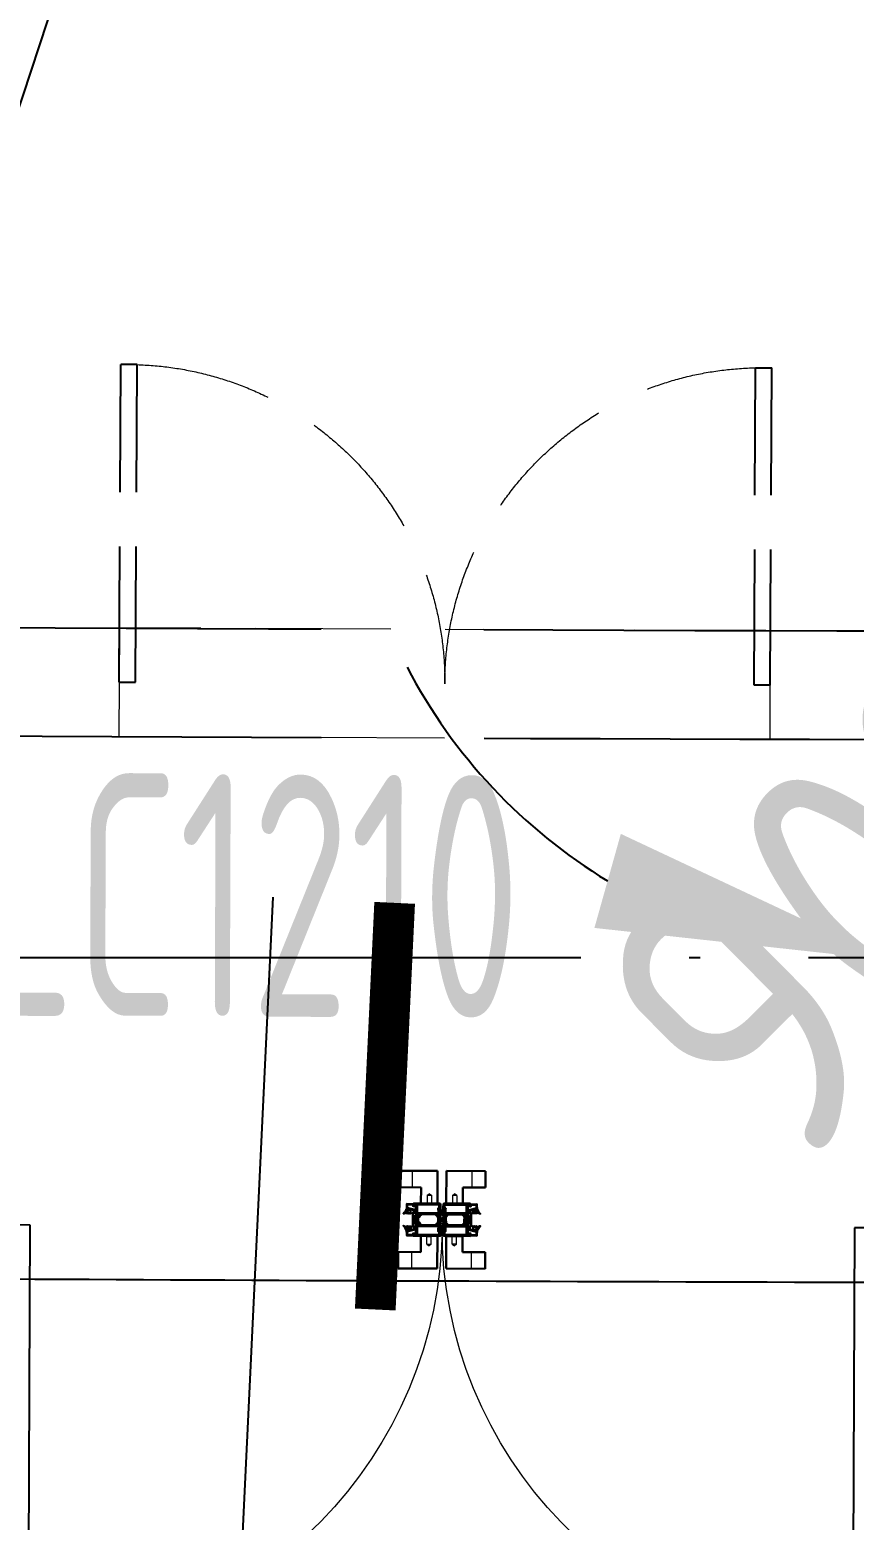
# Model space of a CAD drawing. Header units: inches. Extents: x 0 to 1813292486, y 0 to 3473589894.
# Drawn here: x 600596249 to 600597768, y 3473200181 to 3473202927 of the extents above; entities that cross this region are included whole.
import ezdxf

# ---------------------------------------------------------------- set-up
doc = ezdxf.new("R2010")
doc.units = ezdxf.units.IN
doc.header["$LTSCALE"] = 1000
doc.header["$MEASUREMENT"] = 0
for name, pattern in [('AX-MALL-GIRD-200$0$DOTE', [2.42, 2, -0.2, 0.02, -0.2]), ('AX-MALL-WALL-P02-QT$0$DASH', [0.35, 0.25, -0.1]), ('AX-MALL-WALL-P02-QT$0$HIDDEN', [0.375, 0.25, -0.125])]:
    doc.linetypes.add(name, pattern=pattern)
for name, color, linetype in [('A-Anno-Note', 241, 'Continuous'), ('AX-MALL-DIM-P02$0$A-Anno-Dims', 3, 'Continuous'), ('AX-MALL-DIM-P02$0$A-Detl-Thin', 131, 'Continuous'), ('AX-MALL-DIM-SY-P02$0$DIM_IDEN', 3, 'Continuous'), ('AX-MALL-GIRD-200$0$A-Grid', 222, 'AX-MALL-GIRD-200$0$DOTE'), ('AX-MALL-P02-200$0$A-Anno-Note', 241, 'Continuous'), ('AX-MALL-WALL-P02$0$A-Anno-Note', 241, 'Continuous'), ('AX-MALL-WALL-P02-QT$0$A-Anno-Note', 241, 'Continuous'), ('AX-MALL-WALL-P02-QT$0$A-Detl-Patt', 8, 'Continuous'), ('AX-MALL-WALL-P02-QT$0$A-Detl-Thin', 131, 'Continuous'), ('AX-MALL-WALL-P02-QT$0$A-Wind', 4, 'Continuous'), ('AX-MALL-WALL-P02-QT$0$STSF', 2, 'Continuous'), ('AX-MALL-WALL-P02-QT$0$XX', 6, 'AX-MALL-WALL-P02-QT$0$HIDDEN'), ('AX-MALL-WORD-P02$0$A-Wind-Iden', 11, 'Continuous'), ('AX-MALL-ZTKD-P02$0$A-Anno-Note', 241, 'Continuous')]:
    doc.layers.add(name, color=color, linetype=linetype)
for name, color, linetype, lineweight in [('AX-MALL-WALL-P02-QT$0$01粗实线', 3, 'Continuous', 30), ('AX-MALL-WALL-P02-QT$0$02细实线', 7, 'Continuous', 13), ('AX-MALL-WALL-P02-QT$0$AM_SUPPR', 6, 'Continuous', 30)]:
    doc.layers.add(name, color=color, linetype=linetype, lineweight=lineweight)
doc.layers.add('AX-MALL-WALL-P02-QT$0$M-AUX-TO-ARCH', color=1, linetype='Continuous', plot=False)
doc.styles.add('AX-MALL-DIM-P02$0$_TCH_DIM_T3', font='gbenor.shx')
doc.styles.add('AX-MALL-WORD-P02$0$_TCH_WINDOW', font='gbenor.shx', dxfattribs={"bigfont": 'gbcbig.shx'})
doc.dimstyles.new('AX-MALL-DIM-P02$0$_TCH_ARCH&&180', dxfattribs={"dimtxt": 535.5, "dimasz": 270, "dimexe": 450, "dimexo": 450, "dimgap": 137.25, "dimtad": 1, "dimdec": 0, "dimzin": 0, "dimdsep": 46, "dimtxsty": 'AX-MALL-DIM-P02$0$_TCH_DIM_T3', "dimblk": 'AX-MALL-DIM-P02$0$_ArchTick', "dimcen": 0.09, "dimclrt": 7, "dimazin": 2, "dimtfac": 1, "dimtdec": 0, "dimtix": 1, "dimtmove": 2, "dimatfit": 3, "dimfxl": 500, "dimtolj": 1, "dimtzin": 0, "dimarcsym": 0})
doc.dimstyles.new('AX-MALL-DIM-P02$0$_TCH_ARROW&&180', dxfattribs={"dimtxt": 535.5, "dimasz": 540, "dimexe": 450, "dimexo": 450, "dimgap": 137.25, "dimtad": 1, "dimdec": 0, "dimzin": 0, "dimdsep": 46, "dimtxsty": 'AX-MALL-DIM-P02$0$_TCH_DIM_T3', "dimcen": 0.09, "dimclrt": 7, "dimaunit": 1, "dimadec": 3, "dimazin": 2, "dimtfac": 1, "dimtdec": 0, "dimtix": 1, "dimtmove": 2, "dimatfit": 3, "dimfxl": 500, "dimtolj": 1, "dimtzin": 0, "dimarcsym": 0})

# ---------------------------------------------------------------- blocks, each defined once
blk = doc.blocks.new('AX-MALL-WORD-P02')
at = {"layer": 'AX-MALL-WORD-P02$0$A-Wind-Iden', "style": 'AX-MALL-WORD-P02$0$_TCH_WINDOW', "width": 0.7}
blk.add_text('LC1210', height=446.25, rotation=339.366, dxfattribs=at).set_placement((600394546.6, 3473055937.9))
blk = doc.blocks.new('AX-MALL-GIRD-200')
at = {"layer": 'AX-MALL-GIRD-200$0$A-Grid'}
blk.add_line((600214611.2, 3473123083.7), (600572507.2, 3472989756.9), dxfattribs=at)
blk = doc.blocks.new('AX-MALL-WALL-P02-QT$0$tj')
at = {"layer": 'AX-MALL-WALL-P02-QT$0$A-Detl-Patt'}
h = blk.add_hatch(dxfattribs=at)
h.set_pattern_fill('STEEL', color=256, scale=100, angle=50.4318)
h.set_pattern_definition([(75, (-14278.2, 156289.83), (-153.340725, 41.08752), []), (75, (-14317.88, 156358.57), (-153.340725, 41.08752), [])])
edge = h.paths.add_edge_path()
edge.add_line((88101.3, 47666.6), (87883.9, 47459.8))
edge.add_line((87883.9, 47459.8), (91571.5, 43584.6))
edge.add_arc((262949.4, 558937.7), 543101.4, 251.605736, 260.028867)
edge.add_arc((172180.8, -2862.1), 27100, 64.71287, 96.9316, ccw=False)
edge.add_arc((262949, 558936.3), 543100, 261.615511, 271.725148)
edge.add_line((279299, 16082.5), (279299, 16382.7))
edge.add_arc((262949, 558936.3), 542800, 261.620204, 271.726101, ccw=False)
edge.add_arc((172180.8, -2862.1), 27400, 64.80632, 96.83816)
edge.add_arc((262949.4, 558937.7), 542801.4, 251.613639, 260.024173, ccw=False)
edge.add_line((91737.3, 43845.7), (88101.3, 47666.6))
blk.add_lwpolyline([(88103, 47737.3), (87813.2, 47461.6), (91543.9, 43541.1, 0.036779), (168908.9, 23989.2, -0.141654), (183742.1, 21592.7, 0.044166), (279349, 16034), (279349, 16434.2, -0.044144), (183859, 21979.8, 0.140545), (168919.8, 24393.5, -0.036705), (91764.9, 43889.2), (88103, 47737.3)], format="xyb", dxfattribs=at)
blk.add_lwpolyline([(88101.3, 47666.6), (87883.9, 47459.8), (91571.5, 43584.6, 0.036769), (168910.3, 24039.8, -0.141514), (183756.7, 21641.1, 0.04414), (279299, 16082.5), (279299, 16382.7, -0.044124), (183844.5, 21931.4, 0.140683), (168918.5, 24342.9, -0.036714), (91737.3, 43845.7)], format="xyb", close=True, dxfattribs=at)
blk = doc.blocks.new('AX-MALL-WALL-P02-QT$0$1')
at = {"layer": 'AX-MALL-WALL-P02-QT$0$A-Detl-Patt', "linetype": 'AX-MALL-WALL-P02-QT$0$DASH', "extrusion": (0, 0, -1)}
for p, q in [((108521.7, -109072.2), (108772.2, -108543.5)), ((108548.8, -109085), (108799.3, -108556.4)), ((108799.3, -108556.4), (108772.2, -108543.5)), ((109579.1, -109573.1), (109829.5, -109044.4)), ((109829.5, -109044.4), (109856.6, -109057.2)), ((108521.7, -109072.2), (108548.8, -109085)), ((109606.2, -109585.9), (109856.6, -109057.2)), ((109606.2, -109585.9), (109579.1, -109573.1))]:
    blk.add_line(p, q, dxfattribs=at)
at = {"layer": 'AX-MALL-WALL-P02-QT$0$A-Detl-Patt', "linetype": 'AX-MALL-WALL-P02-QT$0$DASH', "lineweight": 13, "extrusion": (0, 0, -1)}
blk.add_lwpolyline([(-108799.2, -108556.5, 0.406722), (-109064, -109329.1, 0.406722), (-109829.4, -109044.6)], format="xyb", dxfattribs=at)
at = {"layer": 'AX-MALL-WALL-P02-QT$0$A-Detl-Patt', "linetype": 'AX-MALL-WALL-P02-QT$0$DASH', "lineweight": 13}
blk.add_lwpolyline([(108478.9, -109162.6), (109563.4, -109676.3), (109649, -109495.5), (108564.5, -108981.8)], close=True, dxfattribs=at)
blk = doc.blocks.new('AX-MALL-WALL-P02-QT$0$A$C2EA612DB')
at = {"layer": 'AX-MALL-WALL-P02-QT$0$01粗实线'}
for p, q in [((0, 75), (0, 37)), ((90, 75), (0, 75)), ((90, 75), (90, 0)), ((52, 37), (0, 37)), ((52, 37), (52, 0)), ((52, 0), (90, 0)), ((66, 0), (76, 0))]:
    blk.add_line(p, q, dxfattribs=at)
at = {"layer": 'AX-MALL-WALL-P02-QT$0$02细实线', "color": 2, "linetype": 'AX-MALL-WALL-P02-QT$0$HIDDEN'}
for p, q in [((31.2, 75), (31.2, 37)), ((66, 18.7), (71, 22.4)), ((66, 18.7), (66, 0)), ((66, 18.7), (76, 18.7)), ((76, 18.7), (71, 22.4)), ((76, 18.7), (76, 0))]:
    blk.add_line(p, q, dxfattribs=at)
blk = doc.blocks.new('AX-MALL-WALL-P02-QT$0$A$C195A1D1F')
at = {"layer": 'AX-MALL-WALL-P02-QT$0$XX'}
for p, q in [((0.8, 1.7), (3.7, 1.7)), ((0.8, 1.2), (3.7, 1.2)), ((0.8, 0.7), (3.7, 0.7)), ((0.8, 0.2), (3.7, 0.2)), ((0.8, -0.3), (3.7, -0.3)), ((0.8, -0.8), (3.7, -0.8)), ((0.8, -1.3), (3.7, -1.3)), ((0.8, -1.8), (3.7, -1.8))]:
    blk.add_line(p, q, dxfattribs=at)
blk.add_lwpolyline([(0, 2.9), (0.8, 2.9), (0.8, -2.9), (0, -2.9)], close=True, dxfattribs=at)
blk = doc.blocks.new('AX-MALL-WALL-P02-QT$0$A$C0FEF3F33')
at = {"linetype": 'Continuous'}
h = blk.add_hatch(dxfattribs=at)
h.set_pattern_fill('ANSI37', color=1)
h.set_pattern_definition([(45, (6160.8299, -12458.072), (-1.12253202, 1.12253202), []), (135, (6160.8299, -12458.072), (-1.12253202, -1.12253202), [])])
edge = h.paths.add_edge_path()
edge.add_arc((0.9, 1.2), 0.3, 21.071, 90, ccw=False)
edge.add_arc((15.3, 5.4), 14.7, 196.0265, 230.7857)
edge.add_arc((5.9, -6.3), 0.3, -96.6693, 63.317, ccw=False)
edge.add_arc((6.9, 2.3), 9, 225.5695, 263.3307, ccw=False)
edge.add_arc((0.4, -4.3), 0.3, 45.5695, 164.0347)
edge.add_line((0.1, -4.2), (-0.3, -5.7))
edge.add_arc((-0.7, -5.6), 0.4, 195.9653, 344.0347, ccw=False)
edge.add_line((-1.1, -5.7), (-1.5, -4.2))
edge.add_arc((-1.8, -4.3), 0.3, 15.9653, 164.0347)
edge.add_line((-2.1, -4.2), (-2.5, -5.7))
edge.add_arc((-2.9, -5.6), 0.4, 195.9653, 344.0347, ccw=False)
edge.add_line((-3.3, -5.7), (-3.7, -4.2))
edge.add_arc((-4, -4.3), 0.3, 15.9653, 164.0347)
edge.add_line((-4.3, -4.2), (-4.7, -5.7))
edge.add_arc((-5.1, -5.6), 0.4, 195.9653, 344.0347, ccw=False)
edge.add_line((-5.5, -5.7), (-5.9, -4.2))
edge.add_arc((-6.2, -4.3), 0.3, 15.9653, 164.0347)
edge.add_line((-6.5, -4.2), (-6.9, -5.7))
edge.add_arc((-7.3, -5.6), 0.4, 180, 344.0347, ccw=False)
edge.add_line((-7.7, -5.6), (-7.7, -0.3))
edge.add_arc((-7.4, -0.3), 0.3, 90, 180, ccw=False)
edge.add_line((-7.4, 0), (0, 0))
edge.add_line((0, 0), (0, 1.5))
edge.add_line((0, 1.5), (0.9, 1.5))
at = {"color": 1, "linetype": 'Continuous'}
blk.add_lwpolyline([(0.9, 1.5, -0.310169), (1.2, 1.3, 0.152839), (6, -6, -0.838998), (5.9, -6.6, -0.166272), (0.6, -4.1, 0.568456), (0.1, -4.2), (-0.3, -5.7, -0.754029), (-1.1, -5.7), (-1.5, -4.2, 0.754029), (-2.1, -4.2), (-2.5, -5.7, -0.754029), (-3.3, -5.7), (-3.7, -4.2, 0.754029), (-4.3, -4.2), (-4.7, -5.7, -0.754029), (-5.5, -5.7), (-5.9, -4.2, 0.754029), (-6.5, -4.2), (-6.9, -5.7, -0.869553), (-7.7, -5.6), (-7.7, -0.3, -0.414214), (-7.4, 0), (0, 0), (0, 1.5)], format="xyb", close=True, dxfattribs=at)
blk = doc.blocks.new('AX-MALL-WALL-P02-QT$0$A$C47735951')
at = {"linetype": 'Continuous'}
h = blk.add_hatch(dxfattribs=at)
h.set_pattern_fill('ANSI37', color=1)
h.set_pattern_definition([(45, (-14348253.0775, -8942151.1806), (-1.12253201513, 1.12253201513), []), (135, (-14348253.0775, -8942151.1806), (-1.12253201513, -1.12253201513), [])])
edge = h.paths.add_edge_path()
edge.add_arc((0.4, 4.3), 0.3, 195.9653, 314.4305, ccw=False)
edge.add_line((0.1, 4.2), (-0.3, 5.7))
edge.add_arc((-0.7, 5.6), 0.4, 15.9653, 164.0347)
edge.add_line((-1.1, 5.7), (-1.5, 4.2))
edge.add_arc((-1.8, 4.3), 0.3, 195.9653, 344.0347, ccw=False)
edge.add_line((-2.1, 4.2), (-2.5, 5.7))
edge.add_arc((-2.9, 5.6), 0.4, 15.9653, 164.0347)
edge.add_line((-3.3, 5.7), (-3.7, 4.2))
edge.add_arc((-4, 4.3), 0.3, 195.9653, 344.0347, ccw=False)
edge.add_line((-4.3, 4.2), (-4.7, 5.7))
edge.add_arc((-5.1, 5.6), 0.4, 15.9653, 164.0347)
edge.add_line((-5.5, 5.7), (-5.9, 4.2))
edge.add_arc((-6.2, 4.3), 0.3, 195.9653, 344.0347, ccw=False)
edge.add_line((-6.5, 4.2), (-6.9, 5.7))
edge.add_arc((-7.3, 5.6), 0.4, 15.9653, 180)
edge.add_line((-7.7, 5.6), (-7.7, 0.3))
edge.add_arc((-7.4, 0.3), 0.3, 180, 270)
edge.add_line((-7.4, 0), (-4.9, 0))
edge.add_arc((-4.9, -0.2), 0.2, 0, 90, ccw=False)
edge.add_line((-4.7, -0.2), (-4.7, -1.1))
edge.add_arc((-4.9, -1.1), 0.2, -90, 0, ccw=False)
edge.add_line((-4.9, -1.3), (-5.2, -1.3))
edge.add_arc((-5.2, -1.5), 0.2, 90, 226.2162)
edge.add_line((-5.4, -1.6), (-4.6, -2.4))
edge.add_line((-4.6, -2.4), (-2.2, -2.4))
edge.add_line((-2.2, -2.4), (-1.4, -1.6))
edge.add_arc((-1.5, -1.5), 0.2, 313.7838, 450)
edge.add_line((-1.5, -1.3), (-1.9, -1.3))
edge.add_arc((-1.9, -1.1), 0.2, 180, 270, ccw=False)
edge.add_line((-2.1, -1.1), (-2.1, -0.2))
edge.add_arc((-1.9, -0.2), 0.2, 90, 180, ccw=False)
edge.add_line((-1.9, 0), (0, 0))
edge.add_line((0, 0), (0, -1.5))
edge.add_line((0, -1.5), (0.9, -1.5))
edge.add_arc((0.9, -1.2), 0.3, 270, 338.929)
edge.add_arc((15.3, -5.4), 14.7, 129.2143, 163.9735, ccw=False)
edge.add_arc((5.9, 6.3), 0.3, 296.683, 456.6693)
edge.add_arc((6.9, -2.3), 9, 96.6693, 134.4305)
edge = h.paths.add_edge_path(flags=16)
edge.add_arc((-3.4, -1.1), 0.5, -180, 0, ccw=False)
edge.add_line((-3.9, -1.1), (-3.9, -0.1))
edge.add_line((-3.9, -0.1), (-2.9, -0.1))
edge.add_line((-2.9, -0.1), (-2.9, -1.1))
at = {"color": 1}
blk.add_lwpolyline([(0.6, 4.1, -0.568456), (0.1, 4.2), (-0.3, 5.7, 0.754029), (-1.1, 5.7), (-1.5, 4.2, -0.754029), (-2.1, 4.2), (-2.5, 5.7, 0.754029), (-3.3, 5.7), (-3.7, 4.2, -0.754029), (-4.3, 4.2), (-4.7, 5.7, 0.754029), (-5.5, 5.7), (-5.9, 4.2, -0.754029), (-6.5, 4.2), (-6.9, 5.7, 0.869553), (-7.7, 5.6), (-7.7, 0.3, 0.414214), (-7.4, 0), (-4.9, 0, -0.414214), (-4.7, -0.2), (-4.7, -1.1, -0.414214), (-4.9, -1.3), (-5.2, -1.3, 0.675882), (-5.4, -1.6), (-4.6, -2.4), (-2.2, -2.4), (-1.4, -1.6, 0.675882), (-1.5, -1.3), (-1.9, -1.3, -0.414214), (-2.1, -1.1), (-2.1, -0.2, -0.414214), (-1.9, 0), (0, 0), (0, -1.5), (0.9, -1.5, 0.310169), (1.2, -1.3, -0.152839), (6, 6, 0.838998), (5.9, 6.6, 0.166272), (0.6, 4.1)], format="xyb", dxfattribs=at)
blk.add_lwpolyline([(-2.9, -1.1, -1), (-3.9, -1.1), (-3.9, -0.1), (-2.9, -0.1)], format="xyb", close=True, dxfattribs=at)
blk = doc.blocks.new('AX-MALL-WALL-P02-QT$0$A$C35FC129B')
h = blk.add_hatch()
h.set_pattern_fill('NET', color=6, scale=0.5, angle=405)
h.set_pattern_definition([(135, (14354323.3384, -8936049.7724), (1.12253201513, 1.12253201513), []), (45, (14354323.3384, -8936049.7724), (1.12253201513, -1.12253201513), [])])
edge = h.paths.add_edge_path()
edge.add_arc((-41.1, -7.7), 0.2, 168.7991, 251.2009, ccw=False)
edge.add_line((-41.3, -7.7), (-41.3, -7.6))
edge.add_arc((-40.4, -7.1), 1, 180, 210, ccw=False)
edge.add_line((-41.4, -7.1), (-41.4, -5.7))
edge.add_line((-41.4, -5.7), (-44.3, -3.4))
edge.add_line((-44.3, -3.4), (-44.3, 3.4))
edge.add_line((-44.3, 3.4), (-41.4, 5.7))
edge.add_line((-41.4, 5.7), (-41.4, 7.1))
edge.add_arc((-40.4, 7.1), 1, 150, 180, ccw=False)
edge.add_line((-41.3, 7.6), (-41.3, 7.7))
edge.add_arc((-41.1, 7.7), 0.2, 108.7991, 191.2009, ccw=False)
edge.add_line((-41.2, 7.9), (-40.3, 9.3))
edge.add_line((-40.3, 9.3), (-40.3, 9.6))
edge.add_arc((-40.7, 9.6), 0.4, 0, 90)
edge.add_line((-40.7, 10), (-44.1, 10))
edge.add_arc((-44.1, 9.6), 0.4, 90, 180)
edge.add_line((-44.5, 9.6), (-44.5, 9.3))
edge.add_line((-44.5, 9.3), (-43.7, 7.8))
edge.add_line((-43.7, 7.8), (-43.6, 7.8))
edge.add_arc((-43.6, 7.6), 0.2, -30.2974, 89.7026, ccw=False)
edge.add_line((-43.5, 7.5), (-43.5, 7.4))
edge.add_arc((-44.4, 7.1), 1, 0, 18.1101, ccw=False)
edge.add_line((-43.4, 7.1), (-43.4, 6.6))
edge.add_line((-43.4, 6.6), (-46.3, 4.4))
edge.add_line((-46.3, 4.4), (-46.3, -4.3))
edge.add_line((-46.3, -4.3), (-43.4, -6.6))
edge.add_line((-43.4, -6.6), (-43.4, -7.1))
edge.add_arc((-44.4, -7.1), 1, -18.1101, 0, ccw=False)
edge.add_line((-43.5, -7.4), (-43.5, -7.5))
edge.add_arc((-43.6, -7.6), 0.2, -89.7026, 30.2974, ccw=False)
edge.add_line((-43.6, -7.8), (-43.7, -7.8))
edge.add_line((-43.7, -7.8), (-44.5, -9.3))
edge.add_line((-44.5, -9.3), (-44.5, -9.6))
edge.add_arc((-44.1, -9.6), 0.4, 180, 270)
edge.add_line((-44.1, -10), (-40.7, -10))
edge.add_arc((-40.7, -9.6), 0.4, 270, 360)
edge.add_line((-40.3, -9.6), (-40.3, -9.3))
edge.add_line((-40.3, -9.3), (-41.2, -7.9))
h = blk.add_hatch()
h.set_pattern_fill('NET', color=6, scale=0.5, angle=405)
h.set_pattern_definition([(45, (-14354372.333, -8936049.7724), (-1.12253201513, 1.12253201513), []), (135, (-14354372.333, -8936049.7724), (-1.12253201513, -1.12253201513), [])])
edge = h.paths.add_edge_path()
edge.add_arc((-7.9, -7.7), 0.2, 288.7991, 371.2009)
edge.add_line((-7.7, -7.7), (-7.7, -7.6))
edge.add_arc((-8.5, -7.1), 1, 330, 360)
edge.add_line((-7.5, -7.1), (-7.5, -5.7))
edge.add_line((-7.5, -5.7), (-4.6, -3.4))
edge.add_line((-4.6, -3.4), (-4.6, 3.4))
edge.add_line((-4.6, 3.4), (-7.5, 5.7))
edge.add_line((-7.5, 5.7), (-7.5, 7.1))
edge.add_arc((-8.5, 7.1), 1, 360, 390)
edge.add_line((-7.7, 7.6), (-7.7, 7.7))
edge.add_arc((-7.9, 7.7), 0.2, 348.7991, 431.2009)
edge.add_line((-7.8, 7.9), (-8.6, 9.3))
edge.add_line((-8.6, 9.3), (-8.6, 9.6))
edge.add_arc((-8.2, 9.6), 0.4, 90, 180, ccw=False)
edge.add_line((-8.2, 10), (-4.8, 10))
edge.add_arc((-4.8, 9.6), 0.4, 0, 90, ccw=False)
edge.add_line((-4.4, 9.6), (-4.4, 9.3))
edge.add_line((-4.4, 9.3), (-5.3, 7.8))
edge.add_line((-5.3, 7.8), (-5.4, 7.8))
edge.add_arc((-5.4, 7.6), 0.2, 90.2974, 210.2974)
edge.add_line((-5.5, 7.5), (-5.5, 7.4))
edge.add_arc((-4.5, 7.1), 1, 161.8899, 180)
edge.add_line((-5.5, 7.1), (-5.5, 6.6))
edge.add_line((-5.5, 6.6), (-2.6, 4.4))
edge.add_line((-2.6, 4.4), (-2.6, -4.3))
edge.add_line((-2.6, -4.3), (-5.5, -6.6))
edge.add_line((-5.5, -6.6), (-5.5, -7.1))
edge.add_arc((-4.5, -7.1), 1, 180, 198.1101)
edge.add_line((-5.5, -7.4), (-5.5, -7.5))
edge.add_arc((-5.4, -7.6), 0.2, 149.7026, 269.7026)
edge.add_line((-5.4, -7.8), (-5.3, -7.8))
edge.add_line((-5.3, -7.8), (-4.4, -9.3))
edge.add_line((-4.4, -9.3), (-4.4, -9.6))
edge.add_arc((-4.8, -9.6), 0.4, -90, 0, ccw=False)
edge.add_line((-4.8, -10), (-8.2, -10))
edge.add_arc((-8.2, -9.6), 0.4, 180, 270, ccw=False)
edge.add_line((-8.6, -9.6), (-8.6, -9.3))
edge.add_line((-8.6, -9.3), (-7.8, -7.9))
h = blk.add_hatch()
h.set_pattern_fill('NET', color=6, scale=0.5, angle=405)
h.set_pattern_definition([(135, (14354372.5198, -8936049.7724), (1.12253201513, 1.12253201513), []), (45, (14354372.5198, -8936049.7724), (1.12253201513, -1.12253201513), [])])
edge = h.paths.add_edge_path()
edge.add_arc((8.1, -7.7), 0.2, 168.7991, 251.2009, ccw=False)
edge.add_line((7.9, -7.7), (7.9, -7.6))
edge.add_arc((8.7, -7.1), 1, 180, 210, ccw=False)
edge.add_line((7.7, -7.1), (7.7, -5.7))
edge.add_line((7.7, -5.7), (4.8, -3.4))
edge.add_line((4.8, -3.4), (4.8, 3.4))
edge.add_line((4.8, 3.4), (7.7, 5.7))
edge.add_line((7.7, 5.7), (7.7, 7.1))
edge.add_arc((8.7, 7.1), 1, 150, 180, ccw=False)
edge.add_line((7.9, 7.6), (7.9, 7.7))
edge.add_arc((8.1, 7.7), 0.2, 108.7991, 191.2009, ccw=False)
edge.add_line((8, 7.9), (8.8, 9.3))
edge.add_line((8.8, 9.3), (8.8, 9.6))
edge.add_arc((8.4, 9.6), 0.4, 0, 90)
edge.add_line((8.4, 10), (5, 10))
edge.add_arc((5, 9.6), 0.4, 90, 180)
edge.add_line((4.6, 9.6), (4.6, 9.3))
edge.add_line((4.6, 9.3), (5.5, 7.8))
edge.add_line((5.5, 7.8), (5.5, 7.8))
edge.add_arc((5.5, 7.6), 0.2, -30.2974, 89.7026, ccw=False)
edge.add_line((5.7, 7.5), (5.7, 7.4))
edge.add_arc((4.7, 7.1), 1, 0, 18.1101, ccw=False)
edge.add_line((5.7, 7.1), (5.7, 6.6))
edge.add_line((5.7, 6.6), (2.8, 4.4))
edge.add_line((2.8, 4.4), (2.8, -4.3))
edge.add_line((2.8, -4.3), (5.7, -6.6))
edge.add_line((5.7, -6.6), (5.7, -7.1))
edge.add_arc((4.7, -7.1), 1, -18.1101, 0, ccw=False)
edge.add_line((5.7, -7.4), (5.7, -7.5))
edge.add_arc((5.5, -7.6), 0.2, -89.7026, 30.2974, ccw=False)
edge.add_line((5.5, -7.8), (5.5, -7.8))
edge.add_line((5.5, -7.8), (4.6, -9.3))
edge.add_line((4.6, -9.3), (4.6, -9.6))
edge.add_arc((5, -9.6), 0.4, 180, 270)
edge.add_line((5, -10), (8.4, -10))
edge.add_arc((8.4, -9.6), 0.4, 270, 360)
edge.add_line((8.8, -9.6), (8.8, -9.3))
edge.add_line((8.8, -9.3), (8, -7.9))
h = blk.add_hatch()
h.set_pattern_fill('NET', color=6, scale=0.5, angle=405)
h.set_pattern_definition([(45, (-14354323.1516, -8936049.7724), (-1.12253201513, 1.12253201513), []), (135, (-14354323.1516, -8936049.7724), (-1.12253201513, -1.12253201513), [])])
edge = h.paths.add_edge_path()
edge.add_arc((41.3, -7.7), 0.2, 288.7991, 371.2009)
edge.add_line((41.5, -7.7), (41.5, -7.6))
edge.add_arc((40.6, -7.1), 1, 330, 360)
edge.add_line((41.6, -7.1), (41.6, -5.7))
edge.add_line((41.6, -5.7), (44.5, -3.4))
edge.add_line((44.5, -3.4), (44.5, 3.4))
edge.add_line((44.5, 3.4), (41.6, 5.7))
edge.add_line((41.6, 5.7), (41.6, 7.1))
edge.add_arc((40.6, 7.1), 1, 360, 390)
edge.add_line((41.5, 7.6), (41.5, 7.7))
edge.add_arc((41.3, 7.7), 0.2, 348.7991, 431.2009)
edge.add_line((41.3, 7.9), (40.5, 9.3))
edge.add_line((40.5, 9.3), (40.5, 9.6))
edge.add_arc((40.9, 9.6), 0.4, 90, 180, ccw=False)
edge.add_line((40.9, 10), (44.3, 10))
edge.add_arc((44.3, 9.6), 0.4, 0, 90, ccw=False)
edge.add_line((44.7, 9.6), (44.7, 9.3))
edge.add_line((44.7, 9.3), (43.9, 7.8))
edge.add_line((43.9, 7.8), (43.8, 7.8))
edge.add_arc((43.8, 7.6), 0.2, 90.2974, 210.2974)
edge.add_line((43.7, 7.5), (43.7, 7.4))
edge.add_arc((44.6, 7.1), 1, 161.8899, 180)
edge.add_line((43.6, 7.1), (43.6, 6.6))
edge.add_line((43.6, 6.6), (46.5, 4.4))
edge.add_line((46.5, 4.4), (46.5, -4.3))
edge.add_line((46.5, -4.3), (43.6, -6.6))
edge.add_line((43.6, -6.6), (43.6, -7.1))
edge.add_arc((44.6, -7.1), 1, 180, 198.1101)
edge.add_line((43.7, -7.4), (43.7, -7.5))
edge.add_arc((43.8, -7.6), 0.2, 149.7026, 269.7026)
edge.add_line((43.8, -7.8), (43.9, -7.8))
edge.add_line((43.9, -7.8), (44.7, -9.3))
edge.add_line((44.7, -9.3), (44.7, -9.6))
edge.add_arc((44.3, -9.6), 0.4, 270, 360, ccw=False)
edge.add_line((44.3, -10), (40.9, -10))
edge.add_arc((40.9, -9.6), 0.4, 180, 270, ccw=False)
edge.add_line((40.5, -9.6), (40.5, -9.3))
edge.add_line((40.5, -9.3), (41.3, -7.9))
at = {"color": 6}
for p, q in [((-47.7, 12.3), (-53.8, -12.3)), ((-53.8, 12.3), (-47.7, -12.3)), ((47.9, 12.3), (54, -12.3)), ((54, 12.3), (47.9, -12.3))]:
    blk.add_line(p, q, dxfattribs=at)
for points in [[(-47.7, 12.3), (-53.8, 12.3), (-53.8, -12.3), (-47.7, -12.3)], [(47.9, 12.3), (54, 12.3), (54, -12.3), (47.9, -12.3)]]:
    blk.add_lwpolyline(points, close=True, dxfattribs=at)
at = {"layer": 'AX-MALL-WALL-P02-QT$0$AM_SUPPR', "color": 3}
for points in [[(-50.5, 26, -0.414214), (-50.8, 25.7), (-51.7, 25.7, -0.414214), (-52, 26), (-52, 28.6, 0.414214), (-52.3, 28.9), (-64.5, 28.9, 0.414214), (-64.8, 28.6), (-64.8, 17.5), (-63.8, 17.5), (-63.8, 20.6), (-49.5, 17.1, -0.518846), (-49.3, 16.6), (-50.6, 14.6, 1), (-49.8, 14.1), (-48.5, 16, 0.518846), (-49.3, 18.1), (-63.8, 21.7), (-63.8, 27.6, -0.414214), (-63.5, 27.9), (-53.3, 27.9, -0.414214), (-53, 27.6), (-53, 25, 0.414214), (-52.7, 24.7), (-48.8, 24.7, 0.701033), (-48.6, 25.2), (-50, 26.4, 0.64077), (-50.5, 26.2)], [(-1.7, 10, 0.425106), (-1.4, 10.3, 0.004267), (-1.5, 13.2, 0.398451), (-1.8, 13.5), (-2.3, 13.5, 0.434701), (-2.6, 13.2), (-2.5, 12.3, -0.434701), (-2.8, 12), (-3.7, 12, -0.394019), (-4, 12.3), (-4.5, 19.2, -0.434701), (-4.2, 19.5), (-3.3, 19.5, -0.394019), (-3, 19.2), (-2.9, 18.3, 0.394019), (-2.6, 18), (-2.2, 18, 0.439087), (-1.9, 18.3, 0.016885), (-3.2, 29.8, 0.365321), (-3.5, 30), (-52.2, 30), (-52.2, 29.5), (-51.7, 29.5), (-51.7, 26), (-50.7, 26), (-50.7, 27.5), (-47.7, 27.5), (-47.7, 13.8), (-50.7, 13.8), (-50.7, 15.8), (-51.7, 15.8), (-51.7, 12.3), (-47.7, 12.3), (-47.7, 10.3, 0.414214), (-47.4, 10), (-46.7, 10, -0.414214), (-46.2, 9.5), (-46.2, 8.7, -0.414214), (-46.4, 8.5), (-46.7, 8.5, 0.315299), (-46.8, 8.4), (-47.4, 6.8, 0.548619), (-47.2, 6.5), (-44.7, 6.7, 0.176327), (-44.6, 6.8), (-44.2, 7.2, 0.57735), (-44.3, 7.5), (-44.4, 7.5, -0.291473), (-44.6, 7.7), (-44.9, 9.6), (-44.9, 10, -0.864689), (-44, 10.1, 0.331679), (-43.8, 10), (-40.5, 10, -0.414214), (-40.2, 9.7), (-40.2, 9.4), (-41.2, 7.7, 0.57968), (-41.1, 7.5), (-39.8, 7.5, 0.266079), (-39, 8), (-38.1, 9.5, -0.266079), (-37.2, 10), (-36, 10), (-13.1, 10), (-11.9, 10, -0.266079), (-11, 9.5), (-10.2, 8, 0.266079), (-9.3, 7.5), (-8, 7.5, 0.57968), (-7.9, 7.7), (-8.9, 9.4), (-8.9, 9.7, -0.414214), (-8.6, 10), (-5.4, 10, 0.331679), (-5.2, 10.1, -0.864689), (-4.2, 10), (-4.2, 9.6), (-4.5, 7.7, -0.291473), (-4.7, 7.5), (-4.8, 7.5, 0.57735), (-4.9, 7.2), (-4.6, 6.8, 0.176327), (-4.4, 6.7), (-1.9, 6.5, 0.548619), (-1.7, 6.8), (-2.3, 8.4, 0.315299), (-2.5, 8.5), (-2.7, 8.5, -0.414214), (-2.9, 8.7), (-2.9, 9.5, -0.414214), (-2.4, 10)], [(-6.2, 12.3, 0.013385), (-6.9, 21.1, -0.444917), (-6.4, 21.7), (-4.5, 21.7, 0.44564), (-4.4, 21.8, 0.008843), (-5.2, 27.7, 0.373361), (-5.3, 27.8), (-45.4, 27.8, 0.414214), (-45.5, 27.7), (-45.5, 12.2), (-6.3, 12.2, 0.428978)], [(1.9, 10, -0.425106), (1.6, 10.3, -0.004267), (1.7, 13.2, -0.398451), (2, 13.5), (2.4, 13.5, -0.434701), (2.7, 13.2), (2.7, 12.3, 0.434701), (3, 12), (3.9, 12, 0.394019), (4.2, 12.3), (4.7, 19.2, 0.434701), (4.4, 19.5), (3.5, 19.5, 0.394019), (3.2, 19.2), (3.1, 18.3, -0.394019), (2.8, 18), (2.4, 18, -0.439087), (2.1, 18.3, -0.016885), (3.4, 29.8, -0.365321), (3.7, 30), (52.4, 30), (52.4, 29.5), (51.9, 29.5), (51.9, 26), (50.9, 26), (50.9, 27.5), (47.9, 27.5), (47.9, 13.8), (50.9, 13.8), (50.9, 15.8), (51.9, 15.8), (51.9, 12.3), (47.9, 12.3), (47.9, 10.3, -0.414214), (47.6, 10), (46.9, 10, 0.414214), (46.4, 9.5), (46.4, 8.7, 0.414214), (46.6, 8.5), (46.8, 8.5, -0.315299), (47, 8.4), (47.6, 6.8, -0.548619), (47.4, 6.5), (44.9, 6.7, -0.176327), (44.8, 6.8), (44.4, 7.2, -0.57735), (44.5, 7.5), (44.6, 7.5, 0.291473), (44.8, 7.7), (45.1, 9.6), (45.1, 10, 0.864689), (44.1, 10.1, -0.331679), (44, 10), (40.7, 10, 0.414214), (40.4, 9.7), (40.4, 9.4), (41.4, 7.7, -0.57968), (41.3, 7.5), (40, 7.5, -0.266079), (39.2, 8), (38.3, 9.5, 0.266079), (37.4, 10), (36.2, 10), (13.3, 10), (12.1, 10, 0.266079), (11.2, 9.5), (10.3, 8, -0.266079), (9.5, 7.5), (8.2, 7.5, -0.57968), (8.1, 7.7), (9.1, 9.4), (9.1, 9.7, 0.414214), (8.8, 10), (5.6, 10, -0.331679), (5.4, 10.1, 0.864689), (4.4, 10), (4.4, 9.6), (4.7, 7.7, 0.291473), (4.9, 7.5), (5, 7.5, -0.57735), (5.1, 7.2), (4.7, 6.8, -0.176327), (4.6, 6.7), (2.1, 6.5, -0.548619), (1.9, 6.8), (2.5, 8.4, -0.315299), (2.7, 8.5), (2.9, 8.5, 0.414214), (3.1, 8.7), (3.1, 9.5, 0.414214), (2.6, 10)], [(6.4, 12.3, -0.013385), (7.1, 21.1, 0.444917), (6.6, 21.7), (4.7, 21.7, -0.44564), (4.6, 21.8, -0.008843), (5.4, 27.7, -0.373361), (5.5, 27.8), (45.6, 27.8, -0.414214), (45.7, 27.7), (45.7, 12.2), (6.5, 12.2, -0.428978)], [(50.7, 26, 0.414214), (51, 25.7), (51.9, 25.7, 0.414214), (52.2, 26), (52.2, 28.6, -0.414214), (52.5, 28.9), (64.7, 28.9, -0.414214), (65, 28.6), (65, 17.5), (64, 17.5), (64, 20.6), (49.7, 17.1, 0.518846), (49.5, 16.6), (50.8, 14.6, -1), (50, 14.1), (48.7, 16, -0.518846), (49.5, 18.1), (64, 21.7), (64, 27.6, 0.414214), (63.7, 27.9), (53.5, 27.9, 0.414214), (53.2, 27.6), (53.2, 25, -0.414214), (52.9, 24.7), (49, 24.7, -0.701033), (48.8, 25.2), (50.2, 26.4, -0.64077), (50.7, 26.2)], [(-50.5, -26.3, 0.414214), (-50.8, -26), (-51.7, -26, 0.414214), (-52, -26.3), (-52, -28.9, -0.414214), (-52.3, -29.2), (-64.5, -29.2, -0.414214), (-64.8, -28.9), (-64.8, -17.8), (-63.8, -17.8), (-63.8, -21), (-49.5, -17.4, 0.518846), (-49.3, -16.9), (-50.6, -14.9, -1), (-49.8, -14.4), (-48.5, -16.3, -0.518846), (-49.3, -18.4), (-63.8, -22), (-63.8, -27.9, 0.414214), (-63.5, -28.2), (-53.3, -28.2, 0.414214), (-53, -27.9), (-53, -25.3, -0.414214), (-52.7, -25), (-48.8, -25, -0.701033), (-48.6, -25.5), (-50, -26.7, -0.64077), (-50.5, -26.5)], [(-1.7, -10, -0.425106), (-1.4, -10.3, -0.004267), (-1.5, -13.2, -0.398451), (-1.8, -13.5), (-2.3, -13.5, -0.434701), (-2.6, -13.2), (-2.5, -12.3, 0.434701), (-2.8, -12), (-3.7, -12, 0.394019), (-4, -12.3), (-4.5, -19.2, 0.434701), (-4.2, -19.5), (-3.3, -19.5, 0.394019), (-3, -19.2), (-2.9, -18.3, -0.394019), (-2.6, -18), (-2.2, -18, -0.439087), (-1.9, -18.3, -0.016885), (-3.2, -29.8, -0.365321), (-3.5, -30), (-52.2, -30), (-52.2, -29.5), (-51.7, -29.5), (-51.7, -26), (-50.7, -26), (-50.7, -27.5), (-47.7, -27.5), (-47.7, -13.8), (-50.7, -13.8), (-50.7, -15.8), (-51.7, -15.8), (-51.7, -12.3), (-47.7, -12.3), (-47.7, -10.3, -0.414214), (-47.4, -10), (-46.7, -10, 0.414214), (-46.2, -9.5), (-46.2, -8.7, 0.414214), (-46.4, -8.5), (-46.7, -8.5, -0.315299), (-46.8, -8.4), (-47.4, -6.8, -0.548619), (-47.2, -6.5), (-44.7, -6.7, -0.176327), (-44.6, -6.8), (-44.2, -7.2, -0.57735), (-44.3, -7.5), (-44.4, -7.5, 0.291473), (-44.6, -7.7), (-44.9, -9.6), (-44.9, -10, 0.864689), (-44, -10.1, -0.331679), (-43.8, -10), (-40.5, -10, 0.414214), (-40.2, -9.7), (-40.2, -9.4), (-41.2, -7.7, -0.57968), (-41.1, -7.5), (-39.8, -7.5, -0.266079), (-39, -8), (-38.1, -9.5, 0.266079), (-37.2, -10), (-36, -10), (-13.1, -10), (-11.9, -10, 0.266079), (-11, -9.5), (-10.2, -8, -0.266079), (-9.3, -7.5), (-8, -7.5, -0.57968), (-7.9, -7.7), (-8.9, -9.4), (-8.9, -9.7, 0.414214), (-8.6, -10), (-5.4, -10, -0.331679), (-5.2, -10.1, 0.864689), (-4.2, -10), (-4.2, -9.6), (-4.5, -7.7, 0.291473), (-4.7, -7.5), (-4.8, -7.5, -0.57735), (-4.9, -7.2), (-4.6, -6.8, -0.176327), (-4.4, -6.7), (-1.9, -6.5, -0.548619), (-1.7, -6.8), (-2.3, -8.4, -0.315299), (-2.5, -8.5), (-2.7, -8.5, 0.414214), (-2.9, -8.7), (-2.9, -9.5, 0.414214), (-2.4, -10)], [(-6.2, -12.3, -0.013385), (-6.9, -21.1, 0.444917), (-6.4, -21.7), (-4.5, -21.7, -0.44564), (-4.4, -21.8, -0.008843), (-5.2, -27.7, -0.373361), (-5.3, -27.8), (-45.4, -27.8, -0.414214), (-45.5, -27.7), (-45.5, -12.2), (-6.3, -12.2, -0.428978)], [(1.9, -10, 0.425106), (1.6, -10.3, 0.004267), (1.7, -13.2, 0.398451), (2, -13.5), (2.4, -13.5, 0.434701), (2.7, -13.2), (2.7, -12.3, -0.434701), (3, -12), (3.9, -12, -0.394019), (4.2, -12.3), (4.7, -19.2, -0.434701), (4.4, -19.5), (3.5, -19.5, -0.394019), (3.2, -19.2), (3.1, -18.3, 0.394019), (2.8, -18), (2.4, -18, 0.439087), (2.1, -18.3, 0.016885), (3.4, -29.8, 0.365321), (3.7, -30), (52.4, -30), (52.4, -29.5), (51.9, -29.5), (51.9, -26), (50.9, -26), (50.9, -27.5), (47.9, -27.5), (47.9, -13.8), (50.9, -13.8), (50.9, -15.8), (51.9, -15.8), (51.9, -12.3), (47.9, -12.3), (47.9, -10.3, 0.414214), (47.6, -10), (46.9, -10, -0.414214), (46.4, -9.5), (46.4, -8.7, -0.414214), (46.6, -8.5), (46.8, -8.5, 0.315299), (47, -8.4), (47.6, -6.8, 0.548619), (47.4, -6.5), (44.9, -6.7, 0.176327), (44.8, -6.8), (44.4, -7.2, 0.57735), (44.5, -7.5), (44.6, -7.5, -0.291473), (44.8, -7.7), (45.1, -9.6), (45.1, -10, -0.864689), (44.1, -10.1, 0.331679), (44, -10), (40.7, -10, -0.414214), (40.4, -9.7), (40.4, -9.4), (41.4, -7.7, 0.57968), (41.3, -7.5), (40, -7.5, 0.266079), (39.2, -8), (38.3, -9.5, -0.266079), (37.4, -10), (36.2, -10), (13.3, -10), (12.1, -10, -0.266079), (11.2, -9.5), (10.3, -8, 0.266079), (9.5, -7.5), (8.2, -7.5, 0.57968), (8.1, -7.7), (9.1, -9.4), (9.1, -9.7, -0.414214), (8.8, -10), (5.6, -10, 0.331679), (5.4, -10.1, -0.864689), (4.4, -10), (4.4, -9.6), (4.7, -7.7, -0.291473), (4.9, -7.5), (5, -7.5, 0.57735), (5.1, -7.2), (4.7, -6.8, 0.176327), (4.6, -6.7), (2.1, -6.5, 0.548619), (1.9, -6.8), (2.5, -8.4, 0.315299), (2.7, -8.5), (2.9, -8.5, -0.414214), (3.1, -8.7), (3.1, -9.5, -0.414214), (2.6, -10)], [(6.4, -12.3, 0.013385), (7.1, -21.1, -0.444917), (6.6, -21.7), (4.7, -21.7, 0.44564), (4.6, -21.8, 0.008843), (5.4, -27.7, 0.373361), (5.5, -27.8), (45.6, -27.8, 0.414214), (45.7, -27.7), (45.7, -12.2), (6.5, -12.2, 0.428978)], [(50.7, -26.3, -0.414214), (51, -26), (51.9, -26, -0.414214), (52.2, -26.3), (52.2, -28.9, 0.414214), (52.5, -29.2), (64.7, -29.2, 0.414214), (65, -28.9), (65, -17.8), (64, -17.8), (64, -21), (49.7, -17.4, -0.518846), (49.5, -16.9), (50.8, -14.9, 1), (50, -14.4), (48.7, -16.3, 0.518846), (49.5, -18.4), (64, -22), (64, -27.9, -0.414214), (63.7, -28.2), (53.5, -28.2, -0.414214), (53.2, -27.9), (53.2, -25.3, 0.414214), (52.9, -25), (49, -25, 0.701033), (48.8, -25.5), (50.2, -26.7, 0.64077), (50.7, -26.5)]]:
    blk.add_lwpolyline(points, format="xyb", close=True, dxfattribs=at)
at = {"layer": 'AX-MALL-WALL-P02-QT$0$STSF', "lineweight": 40}
for points in [[(-41.2, -7.9, -0.375884), (-41.3, -7.7), (-41.3, -7.6, -0.131652), (-41.4, -7.1), (-41.4, -5.7), (-44.3, -3.4), (-44.3, 3.4), (-41.4, 5.7), (-41.4, 7.1, -0.131652), (-41.3, 7.6), (-41.3, 7.7, -0.375884), (-41.2, 7.9), (-40.3, 9.3), (-40.3, 9.6, 0.414214), (-40.7, 10), (-44.1, 10, 0.414214), (-44.5, 9.6), (-44.5, 9.3), (-43.7, 7.8), (-43.6, 7.8, -0.57735), (-43.5, 7.5), (-43.5, 7.4, -0.079185), (-43.4, 7.1), (-43.4, 6.6), (-46.3, 4.4), (-46.3, -4.3), (-43.4, -6.6), (-43.4, -7.1, -0.079185), (-43.5, -7.4), (-43.5, -7.5, -0.57735), (-43.6, -7.8), (-43.7, -7.8), (-44.5, -9.3), (-44.5, -9.6, 0.414214), (-44.1, -10), (-40.7, -10, 0.414214), (-40.3, -9.6), (-40.3, -9.3), (-41.2, -7.9)], [(-7.8, -7.9, 0.375884), (-7.7, -7.7), (-7.7, -7.6, 0.131652), (-7.5, -7.1), (-7.5, -5.7), (-4.6, -3.4), (-4.6, 3.4), (-7.5, 5.7), (-7.5, 7.1, 0.131652), (-7.7, 7.6), (-7.7, 7.7, 0.375884), (-7.8, 7.9), (-8.6, 9.3), (-8.6, 9.6, -0.414214), (-8.2, 10), (-4.8, 10, -0.414214), (-4.4, 9.6), (-4.4, 9.3), (-5.3, 7.8), (-5.4, 7.8, 0.57735), (-5.5, 7.5), (-5.5, 7.4, 0.079185), (-5.5, 7.1), (-5.5, 6.6), (-2.6, 4.4), (-2.6, -4.3), (-5.5, -6.6), (-5.5, -7.1, 0.079185), (-5.5, -7.4), (-5.5, -7.5, 0.57735), (-5.4, -7.8), (-5.3, -7.8), (-4.4, -9.3), (-4.4, -9.6, -0.414214), (-4.8, -10), (-8.2, -10, -0.414214), (-8.6, -9.6), (-8.6, -9.3), (-7.8, -7.9)], [(8, -7.9, -0.375884), (7.9, -7.7), (7.9, -7.6, -0.131652), (7.7, -7.1), (7.7, -5.7), (4.8, -3.4), (4.8, 3.4), (7.7, 5.7), (7.7, 7.1, -0.131652), (7.9, 7.6), (7.9, 7.7, -0.375884), (8, 7.9), (8.8, 9.3), (8.8, 9.6, 0.414214), (8.4, 10), (5, 10, 0.414214), (4.6, 9.6), (4.6, 9.3), (5.5, 7.8), (5.5, 7.8, -0.57735), (5.7, 7.5), (5.7, 7.4, -0.079185), (5.7, 7.1), (5.7, 6.6), (2.8, 4.4), (2.8, -4.3), (5.7, -6.6), (5.7, -7.1, -0.079185), (5.7, -7.4), (5.7, -7.5, -0.57735), (5.5, -7.8), (5.5, -7.8), (4.6, -9.3), (4.6, -9.6, 0.414214), (5, -10), (8.4, -10, 0.414214), (8.8, -9.6), (8.8, -9.3), (8, -7.9)], [(41.3, -7.9, 0.375884), (41.5, -7.7), (41.5, -7.6, 0.131652), (41.6, -7.1), (41.6, -5.7), (44.5, -3.4), (44.5, 3.4), (41.6, 5.7), (41.6, 7.1, 0.131652), (41.5, 7.6), (41.5, 7.7, 0.375884), (41.3, 7.9), (40.5, 9.3), (40.5, 9.6, -0.414214), (40.9, 10), (44.3, 10, -0.414214), (44.7, 9.6), (44.7, 9.3), (43.9, 7.8), (43.8, 7.8, 0.57735), (43.7, 7.5), (43.7, 7.4, 0.079185), (43.6, 7.1), (43.6, 6.6), (46.5, 4.4), (46.5, -4.3), (43.6, -6.6), (43.6, -7.1, 0.079185), (43.7, -7.4), (43.7, -7.5, 0.57735), (43.8, -7.8), (43.9, -7.8), (44.7, -9.3), (44.7, -9.6, -0.414214), (44.3, -10), (40.9, -10, -0.414214), (40.5, -9.6), (40.5, -9.3), (41.3, -7.9)]]:
    blk.add_lwpolyline(points, format="xyb", dxfattribs=at)
at = {"xscale": 0.8, "yscale": 0.8, "zscale": 0.8}
blk.add_blockref('AX-MALL-WALL-P02-QT$0$A$C2EA612DB', (-80.1, 30), dxfattribs=at)
at = {"extrusion": (-6.31089e-29, 0, -1), "xscale": 0.8, "yscale": 0.8, "zscale": -0.8}
blk.add_blockref('AX-MALL-WALL-P02-QT$0$A$C2EA612DB', (-80.1, 30), dxfattribs=at)
at = {"color": 6, "ltscale": 10, "extrusion": (-1.00974e-28, 0, -1), "zscale": -1}
for name, p in [('AX-MALL-WALL-P02-QT$0$A$C0FEF3F33', (64.8, 17.5)), ('AX-MALL-WALL-P02-QT$0$A$C47735951', (64.8, -17.7))]:
    blk.add_blockref(name, p, dxfattribs=at)
at = {"color": 6, "ltscale": 10, "extrusion": (-1.22085e-19, -8.67362e-19, -1), "zscale": -1, "rotation": 176.0214848743163}
blk.add_blockref('AX-MALL-WALL-P02-QT$0$A$C195A1D1F', (3.8, 15.7), dxfattribs=at)
at = {"color": 6, "ltscale": 10}
for p, rotation in [((4, 15.7), 176.0214848743162), ((-3.8, -15.7), 356.0214848743162)]:
    blk.add_blockref('AX-MALL-WALL-P02-QT$0$A$C195A1D1F', p, dxfattribs=dict(at, rotation=rotation))
for name, p in [('AX-MALL-WALL-P02-QT$0$A$C0FEF3F33', (65, 17.5)), ('AX-MALL-WALL-P02-QT$0$A$C47735951', (65, -17.7))]:
    blk.add_blockref(name, p, dxfattribs=at)
at = {"color": 6, "ltscale": 10, "extrusion": (-1.36649e-20, 0, -1), "zscale": -1, "rotation": 356.0214848743162}
blk.add_blockref('AX-MALL-WALL-P02-QT$0$A$C195A1D1F', (-4, -15.7), dxfattribs=at)
at = {"extrusion": (0, 0, -1), "xscale": 0.8, "yscale": 0.8, "zscale": -0.8, "rotation": 180}
blk.add_blockref('AX-MALL-WALL-P02-QT$0$A$C2EA612DB', (80.1, -30), dxfattribs=at)
at = {"xscale": 0.8, "yscale": 0.8, "zscale": 0.8, "rotation": 180}
blk.add_blockref('AX-MALL-WALL-P02-QT$0$A$C2EA612DB', (80.1, -30), dxfattribs=at)
blk = doc.blocks.new('AX-MALL-WALL-P02-QT$0$mqst2')
at = {"color": 6, "ltscale": 10, "rotation": 359.7911799529921}
blk.add_blockref('AX-MALL-WALL-P02-QT$0$A$C35FC129B', (383418.1, -46539.5), dxfattribs=at)
blk = doc.blocks.new('AX-MALL-WALL-P02-QT$0$$DorLib2D$00000002')
for p, q in [((-0.5, 0), (-0.5, 0.4875)), ((-0.475, 0.4875), (-0.5, 0.4875)), ((-0.475, 0), (-0.475, 0.4875)), ((0.475, 0), (0.475, 0.4875)), ((0.475, 0.4875), (0.5, 0.4875)), ((0.5, 0), (0.5, 0.4875)), ((-0.5, 0), (-0.475, 0)), ((0.5, 0), (0.475, 0))]:
    blk.add_line(p, q)
at = {"lineweight": 13}
for centre, start, end in [((-0.4875, 0), 0, 88.5307), ((0.4875, 0), 91.4693, 180)]:
    blk.add_arc(centre, 0.4875, start, end, dxfattribs=at)
blk = doc.blocks.new('AX-MALL-WALL-P02-QT')
at = {"layer": 'AX-MALL-WALL-P02-QT$0$A-Detl-Patt', "linetype": 'AX-MALL-WALL-P02-QT$0$DASH'}
blk.add_line((600386449.1, 3473046525.2), (600399119.9, 3473062352.3), dxfattribs=at)
at = {"layer": 'AX-MALL-WALL-P02-QT$0$A-Detl-Thin', "linetype": 'AX-MALL-WALL-P02-QT$0$DASH', "ltscale": 3}
for points in [[(600393717.9, 3473057018.1, 0.001945), (600397640, 3473055540.4, 0.001178)], [(600393648.1, 3473056830.7, 0.001908), (600397498, 3473055379.8, 0.001908)]]:
    blk.add_lwpolyline(points, format="xyb", dxfattribs=at)
at = {"layer": 'AX-MALL-WALL-P02-QT$0$A-Wind'}
blk.add_arc((600585645.7, 3473560475.3), 540000, 249.262818, 249.432583, dxfattribs=at)
at = {"layer": 'AX-MALL-WALL-P02-QT$0$A-Anno-Note', "rotation": 339.5681613092181}
blk.add_blockref('AX-MALL-WALL-P02-QT$0$mqst2', (600052179.3, 3473232742.4), dxfattribs=at)
at = {"layer": 'AX-MALL-WALL-P02-QT$0$A-Detl-Thin', "rotation": 339.5681613091762}
blk.add_blockref('AX-MALL-WALL-P02-QT$0$tj', (600144118.7, 3473128496.3), dxfattribs=at)
at = {"layer": 'AX-MALL-WALL-P02-QT$0$A-Wind'}
blk.add_blockref('AX-MALL-GIRD-200', (0, 0), dxfattribs=at)
at = {"layer": 'AX-MALL-WALL-P02-QT$0$A-Wind', "xscale": 1600, "yscale": -1600, "zscale": 200, "rotation": 339.3477006034295}
blk.add_blockref('AX-MALL-WALL-P02-QT$0$$DorLib2D$00000002', (600395225.4, 3473055270.9), dxfattribs=at)
at = {"layer": 'AX-MALL-WALL-P02-QT$0$M-AUX-TO-ARCH', "rotation": 4.628849332236208}
blk.add_blockref('AX-MALL-WALL-P02-QT$0$1', (600278047.9, 3473156376.8), dxfattribs=at)
blk = doc.blocks.new('AX-MALL-WALL-P02')
at = {"layer": 'AX-MALL-WALL-P02$0$A-Anno-Note'}
blk.add_blockref('AX-MALL-WORD-P02', (0, 0), dxfattribs=at)
blk.add_blockref('AX-MALL-WALL-P02-QT', (0, 0), dxfattribs=at)
blk = doc.blocks.new('AX-MALL-ZTKD-P02')
at = {"layer": 'AX-MALL-ZTKD-P02$0$A-Anno-Note'}
blk.add_blockref('AX-MALL-GIRD-200', (0, 0), dxfattribs=at)
blk = doc.blocks.new('AX-MALL-DIM-SY-P02')
at = {"layer": 'AX-MALL-DIM-SY-P02$0$DIM_IDEN'}
blk.add_line((600395144.7, 3473055948.2), (600392481.4, 3473049721), dxfattribs=at)
at = {"layer": 'AX-MALL-DIM-SY-P02$0$DIM_IDEN', "const_width": 75}
blk.add_lwpolyline([(600395351.6, 3473055859.7), (600395056.6, 3473055170.2)], dxfattribs=at)
blk = doc.blocks.new('*D1058')
at = {"layer": 'AX-MALL-DIM-P02$0$A-Anno-Dims', "color": 0, "lineweight": -2, "transparency": 16777216}
for p, q in [((600397146.6, 3473056152.6), (600397045, 3473056190.5)), ((600396289.7, 3473055762.1), (600396327.8, 3473055863.6))]:
    blk.add_line(p, q, dxfattribs=at)
for start, end in [(10.6839, 41.7997), (187.2036, 218.3194), (249.4351, 339.5682)]:
    blk.add_arc((600396523.3, 3473056384.8), 1006.7, start, end, dxfattribs=at)
at = {"layer": 'AX-MALL-DIM-P02$0$A-Anno-Dims', "color": 0, "transparency": 16777216}
for points in [[(600397602.2, 3473056563.8), (600397422.8, 3473056579.1), (600397466.6, 3473056033.4)], [(600395786.6, 3473055833.3), (600395680.5, 3473055687.9), (600396169.7, 3473055442.3)]]:
    blk.add_solid(points, dxfattribs=at)
at = {"layer": 'AX-MALL-DIM-P02$0$A-Anno-Dims', "color": 7, "transparency": 16777216, "insert": (600396772.8, 3473055837.3), "char_height": 535.5, "attachment_point": 5, "rotation": 24.5016, "style": 'AX-MALL-DIM-P02$0$_TCH_DIM_T3'}
blk.add_mtext('\\A1;90°7\'59"', dxfattribs=at)
blk = doc.blocks.new('AX-MALL-DIM-P02$0$_ArchTick')
at = {"color": 0, "linetype": 'ByBlock', "const_width": 0.4}
blk.add_lwpolyline([(-0.5, -0.5), (0.5, 0.5)], dxfattribs=at)
blk = doc.blocks.new('*D1059')
at = {"layer": 'AX-MALL-DIM-P02$0$A-Anno-Dims', "color": 0, "lineweight": -2, "transparency": 16777216}
for p, q in [((600395766.6, 3473054355.1), (600395468, 3473053556.4)), ((600395625.6, 3473053977.9), (600395372.7, 3473054072.4)), ((600395625.6, 3473053977.9), (600396796.5, 3473053540.2)), ((600396937.5, 3473053917.4), (600396638.9, 3473053118.7)), ((600396796.5, 3473053540.2), (600397049.4, 3473053445.6))]:
    blk.add_line(p, q, dxfattribs=at)
at = {"layer": 'AX-MALL-DIM-P02$0$A-Anno-Dims', "color": 0, "lineweight": -2, "transparency": 16777216, "xscale": 270, "yscale": 270, "zscale": 270}
for p, rotation in [((600395625.6, 3473053977.9), 339.501630662772), ((600396796.5, 3473053540.2), 159.501630662772)]:
    blk.add_blockref('AX-MALL-DIM-P02$0$_ArchTick', p, dxfattribs=dict(at, rotation=rotation))
at = {"layer": 'AX-MALL-DIM-P02$0$A-Anno-Dims', "color": 7, "transparency": 16777216, "insert": (600396352.9, 3473054138.4), "char_height": 535.5, "attachment_point": 5, "rotation": 339.5016, "style": 'AX-MALL-DIM-P02$0$_TCH_DIM_T3'}
blk.add_mtext('\\A1;1250', dxfattribs=at)
blk = doc.blocks.new('AX-MALL-DIM-P02')
at = {"layer": 'AX-MALL-DIM-P02$0$A-Anno-Dims'}
blk.add_lwpolyline([(600394794.4, 3473056133.6, 0, 0, 0), (600394214.7, 3473056378.2, 0, 144, 0), (600394712.3, 3473056168.3, 0, 0, 0)], format="xyseb", dxfattribs=at)
blk.add_blockref('AX-MALL-DIM-SY-P02', (0, 0), dxfattribs=at)
at = {"layer": 'AX-MALL-DIM-P02$0$A-Detl-Thin'}
blk.add_blockref('AX-MALL-ZTKD-P02', (0, 0), dxfattribs=at)
at = {"layer": 'AX-MALL-DIM-P02$0$A-Anno-Dims'}
dim = blk.add_angular_dim_3p(base=(600397163.9471, 3473055608.2801), center=(600396523.3047, 3473056384.7835), p1=(600396131.6063, 3473055340.7433), p2=(600397568.2515, 3473055995.5102), dimstyle='AX-MALL-DIM-P02$0$_TCH_ARROW&&180', override={"dimgap": 0}, dxfattribs=at)
dim.commit()
dim.dimension.update_dxf_attribs({"geometry": '*D1058', "text_midpoint": (600396772.828, 3473055837.2962), "dimtype": 133, "text_rotation": 24.5016})
dim = blk.add_aligned_dim(p1=(600395924.2, 3473054776.6), p2=(600397095.1, 3473054338.9), distance=-852.7, dimstyle='AX-MALL-DIM-P02$0$_TCH_ARCH&&180', dxfattribs=at)
dim.commit()
dim.dimension.update_dxf_attribs({"geometry": '*D1059', "text_midpoint": (600396352.9, 3473054138.4)})
blk = doc.blocks.new('AX-MALL-P02-200')
at = {"layer": 'AX-MALL-P02-200$0$A-Anno-Note'}
blk.add_blockref('AX-MALL-WALL-P02', (0, 0), dxfattribs=at)
blk.add_blockref('AX-MALL-DIM-P02', (0, 0), dxfattribs=at)

msp = doc.modelspace()

# ---------------------------------------------------------------- block references
at = {"layer": 'A-Anno-Note', "rotation": 20.43183869077545}
msp.add_blockref('AX-MALL-P02-200', (1250392458.5, 9048125.7), dxfattribs=at)

doc.saveas('drawing.dxf')
